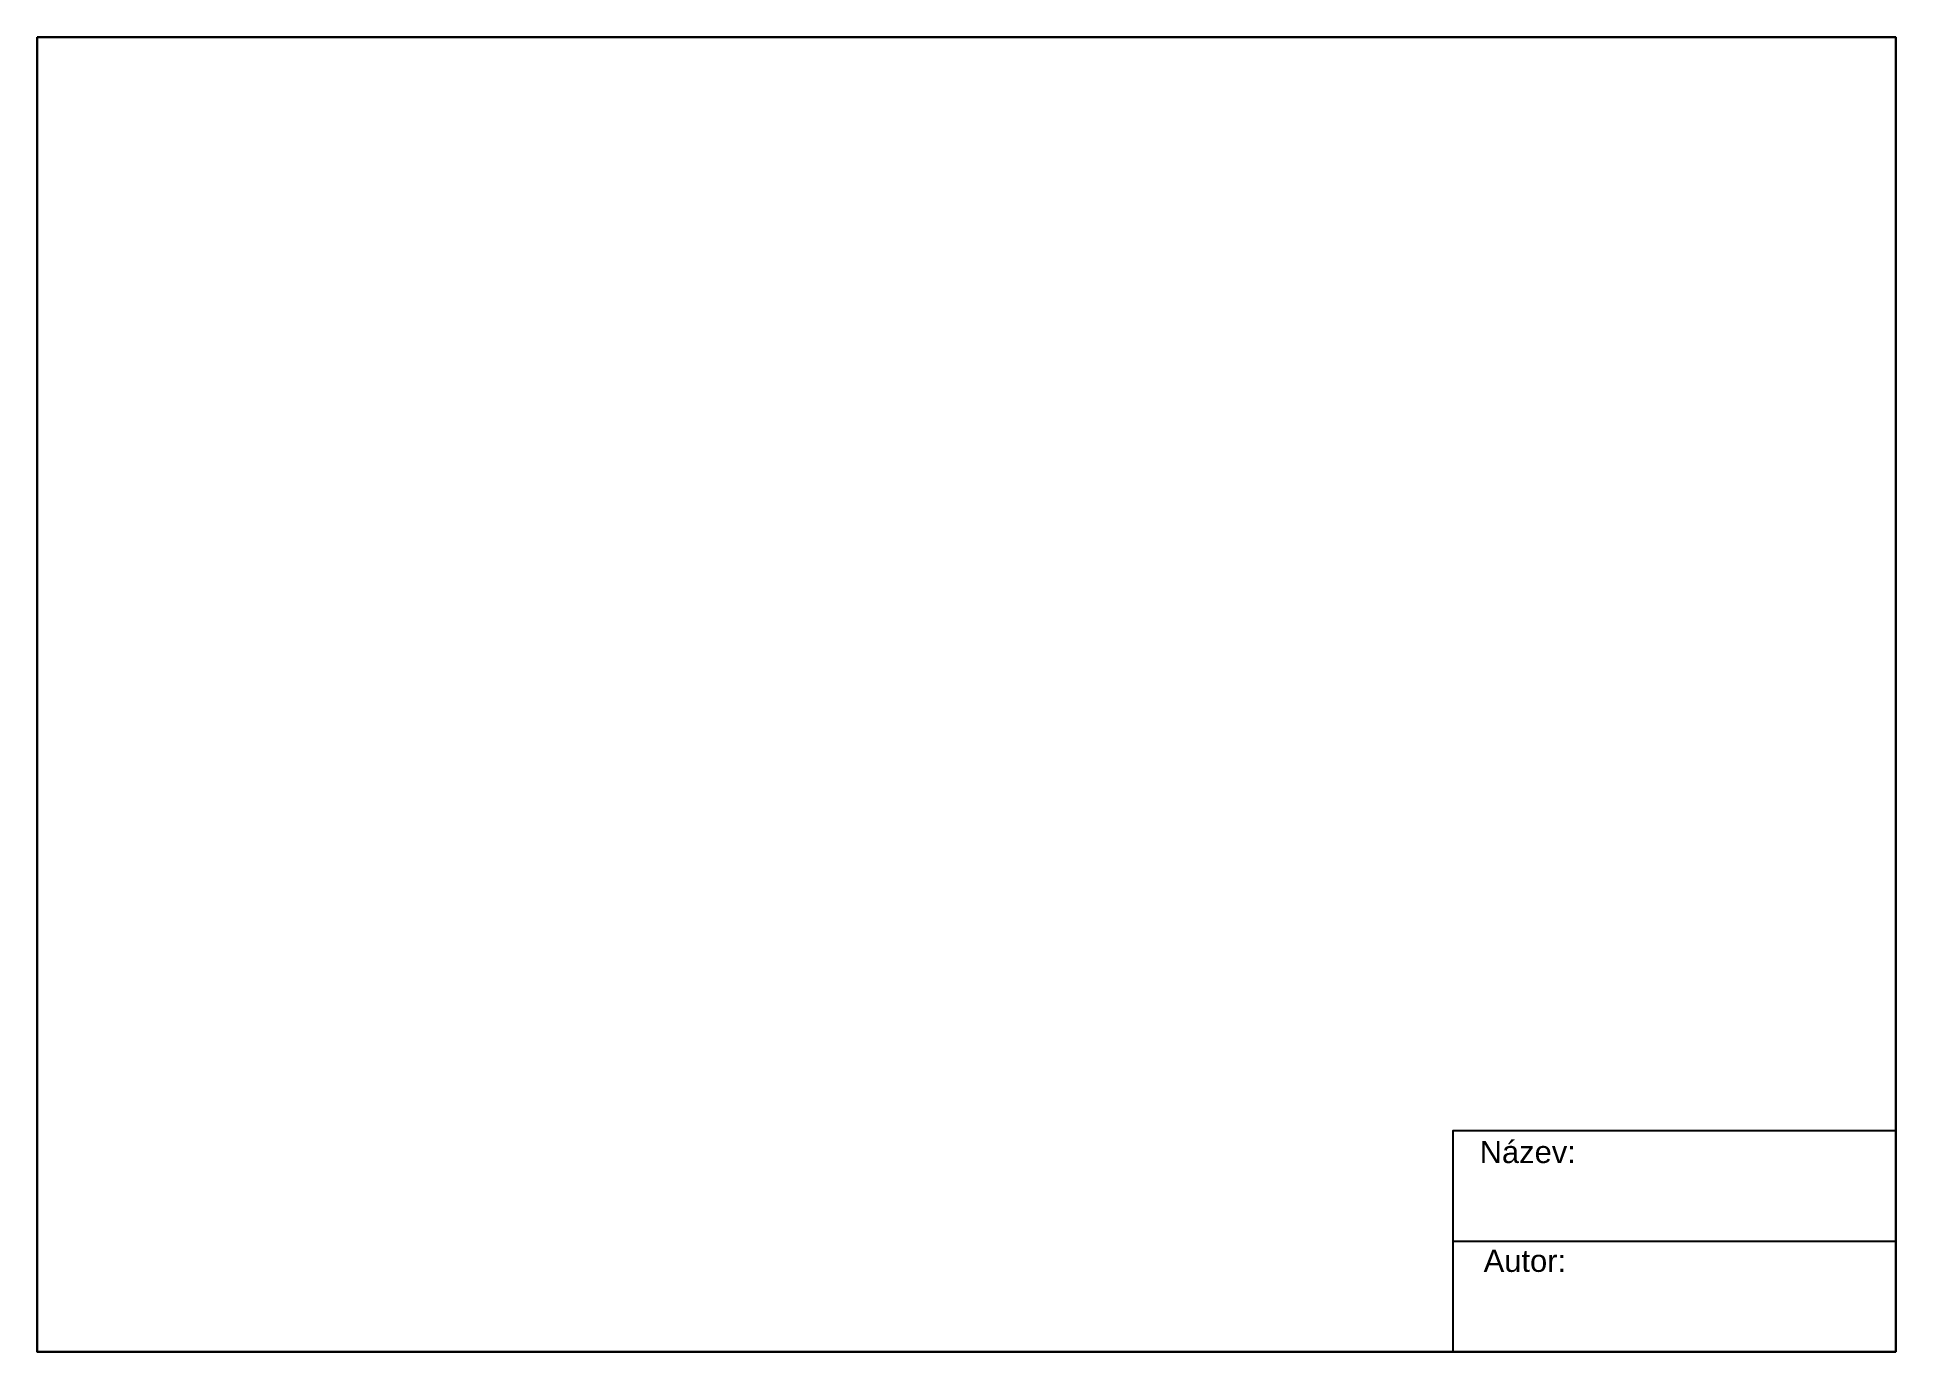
# Paper-space layout 'A3' of a CAD drawing. Header units: millimetres. Extents: x -6 to 414, y -105 to 192.
import ezdxf

# ---------------------------------------------------------------- set-up
doc = ezdxf.new("R2010")
doc.units = ezdxf.units.MM
doc.layers.add('OBRYS', color=3, linetype='Continuous', lineweight=30)
doc.layers.add('RAZÍTKO', color=250, linetype='Continuous')
doc.styles.get("Standard").update_dxf_attribs({"font": 'arial.ttf'})

# ---------------------------------------------------------------- blocks, each defined once
blk = doc.blocks.new('RAZITKO')
at = {"layer": 'RAZÍTKO'}
blk.add_line((-100, 25), (0, 25), dxfattribs=at)
blk.add_lwpolyline([(0, 0), (-100, 0), (-100, 50), (0, 50)], close=True, dxfattribs=at)
for s, p in [('Název:', (-94.04, 42.65)), ('Autor:', (-93.14, 18.06))]:
    blk.add_text(s, height=5, dxfattribs=at).set_placement(p)
at = {"layer": 'RAZÍTKO', "flags": 12}
for tag, p in [('NAZEV', (-93.44, 31.7)), ('AUTOR', (-93.59, 7.71))]:
    blk.add_attdef(tag, p, '', height=5, dxfattribs=at)

psp = doc.layouts.new('A3')

# ---------------------------------------------------------------- linework, layer by layer
at = {"layer": 'OBRYS'}
psp.add_lwpolyline([(-6.03, 191.52), (413.97, 191.52), (413.97, -105.48), (-6.03, -105.48)], close=True, dxfattribs=at)

# ---------------------------------------------------------------- block references
at = {"layer": 'RAZÍTKO'}
psp.add_blockref('RAZITKO', (413.97, -105.48), dxfattribs=at)

doc.saveas('drawing.dxf')
